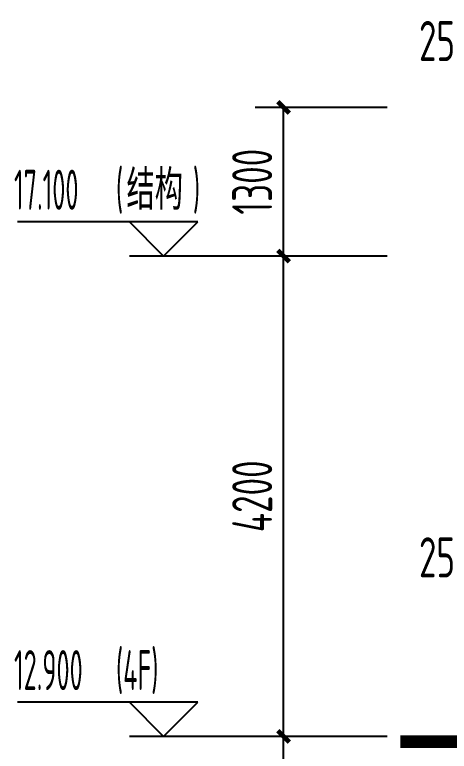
# Model space of a CAD drawing. Extents: x -863035 to 270371, y -8918 to 240488.
# Drawn here: x -229075 to -225272, y 143470 to 149909 of the extents above; entities that cross this region are included whole.
import ezdxf

# ---------------------------------------------------------------- set-up
doc = ezdxf.new("R2010")
doc.units = 0
doc.header["$LTSCALE"] = 1000
doc.header["$MEASUREMENT"] = 0
for name, color, linetype in [('01-标注_尺寸', 124, 'Continuous'), ('01-标注_标高', 200, 'Continuous'), ('02-TEXT_标注', 130, 'Continuous'), ('A-C_玻璃幕墙', 140, 'Continuous'), ('E-立面轮廓', 241, 'Continuous')]:
    doc.layers.add(name, color=color, linetype=linetype)
doc.styles.add('_TCH_DIM', font='ROS1', dxfattribs={"width": 0.75, "bigfont": 'JD'})
doc.styles.add('_TCH_DIM_T3', font='ROS1', dxfattribs={"width": 0.75, "bigfont": 'JD'})
doc.dimstyles.new('_TCH_ARCH&&100', dxfattribs={"dimtxt": 350, "dimasz": 100, "dimexe": 250, "dimexo": 300, "dimgap": 100, "dimtad": 1, "dimdec": 0, "dimzin": 0, "dimdsep": 46, "dimtxsty": '_TCH_DIM_T3', "dimblk": 'ARCHTICK', "dimcen": 0.09, "dimclrt": 7, "dimazin": 2, "dimtfac": 1, "dimtdec": 0, "dimtix": 1, "dimtmove": 2, "dimatfit": 3, "dimfxl": 0, "dimtolj": 1, "dimtzin": 0, "dimarcsym": 0})

# ---------------------------------------------------------------- blocks, each defined once
blk = doc.blocks.new('_ArchTick')
at = {"color": 0, "linetype": 'ByBlock', "const_width": 0.4}
blk.add_lwpolyline([(-0.5, -0.5), (0.5, 0.5)], dxfattribs=at)
blk = doc.blocks.new('*D589')
at = {"layer": '01-标注_尺寸', "color": 0, "lineweight": -2, "transparency": 16777216}
for p, q in [((-225025.4, 149276.8), (-225025.4, 149654.5)), ((-224775.4, 149276.8), (-224775.4, 149654.5)), ((-225025.4, 149404.5), (-224775.4, 149404.5))]:
    blk.add_line(p, q, dxfattribs=at)
at = {"layer": 'Defpoints', "color": 0, "transparency": 16777216}
for p in [(-224775.4, 149404.5), (-225025.4, 148976.8), (-224775.4, 148976.8)]:
    blk.add_point(p, dxfattribs=at)
at = {"layer": '01-标注_尺寸', "color": 0, "lineweight": -2, "transparency": 16777216, "xscale": 100, "yscale": 100, "zscale": 100, "rotation": 180}
blk.add_blockref('_ArchTick', (-225025.4, 149404.5), dxfattribs=at)
at = {"layer": '01-标注_尺寸', "color": 0, "lineweight": -2, "transparency": 16777216, "xscale": 100, "yscale": 100, "zscale": 100}
blk.add_blockref('_ArchTick', (-224775.4, 149404.5), dxfattribs=at)
at = {"layer": '01-标注_尺寸', "color": 7, "transparency": 16777216, "insert": (-225302.6, 149679.5), "char_height": 350, "attachment_point": 5, "style": '_TCH_DIM_T3'}
blk.add_mtext('\\A1;250', dxfattribs=at)
blk = doc.blocks.new('*D607')
at = {"layer": '01-标注_尺寸', "color": 0, "lineweight": -2, "transparency": 16777216}
for p, q in [((-225025.4, 144762.6), (-225025.4, 145140.3)), ((-224775.4, 144762.6), (-224775.4, 145140.3)), ((-225025.4, 144890.3), (-224775.4, 144890.3))]:
    blk.add_line(p, q, dxfattribs=at)
at = {"layer": 'Defpoints', "color": 0, "transparency": 16777216}
for p in [(-224775.4, 144890.3), (-225025.4, 144462.6), (-224775.4, 144462.6)]:
    blk.add_point(p, dxfattribs=at)
at = {"layer": '01-标注_尺寸', "color": 0, "lineweight": -2, "transparency": 16777216, "xscale": 100, "yscale": 100, "zscale": 100, "rotation": 180}
blk.add_blockref('_ArchTick', (-225025.4, 144890.3), dxfattribs=at)
at = {"layer": '01-标注_尺寸', "color": 0, "lineweight": -2, "transparency": 16777216, "xscale": 100, "yscale": 100, "zscale": 100}
blk.add_blockref('_ArchTick', (-224775.4, 144890.3), dxfattribs=at)
at = {"layer": '01-标注_尺寸', "color": 7, "transparency": 16777216, "insert": (-225302.6, 145165.3), "char_height": 350, "attachment_point": 5, "style": '_TCH_DIM_T3'}
blk.add_mtext('\\A1;250', dxfattribs=at)
blk = doc.blocks.new('*D639')
at = {"layer": '01-标注_尺寸', "color": 0, "lineweight": -2, "transparency": 16777216}
for p, q in [((-225815.3, 143599.1), (-226971.8, 143599.1)), ((-226721.8, 143299.1), (-226721.8, 143599.1)), ((-225815.3, 143299.1), (-226971.8, 143299.1))]:
    blk.add_line(p, q, dxfattribs=at)
at = {"layer": 'Defpoints', "color": 0, "transparency": 16777216}
for p in [(-226721.8, 143599.1), (-225515.3, 143599.1), (-225515.3, 143299.1)]:
    blk.add_point(p, dxfattribs=at)
at = {"layer": '01-标注_尺寸', "color": 0, "lineweight": -2, "transparency": 16777216, "xscale": 100, "yscale": 100, "zscale": 100}
for p, rotation in [((-226721.8, 143599.1), 90), ((-226721.8, 143299.1), 270)]:
    blk.add_blockref('_ArchTick', p, dxfattribs=dict(at, rotation=rotation))
at = {"layer": '01-标注_尺寸', "color": 7, "transparency": 16777216, "insert": (-226996.8, 143021.9), "char_height": 350, "attachment_point": 5, "rotation": 90, "style": '_TCH_DIM_T3'}
blk.add_mtext('\\A1;300', dxfattribs=at)
blk = doc.blocks.new('*D640')
at = {"layer": '01-标注_尺寸', "color": 0, "lineweight": -2, "transparency": 16777216}
for p, q in [((-225815.3, 147799.1), (-226971.8, 147799.1)), ((-226721.8, 143599.1), (-226721.8, 147799.1)), ((-225815.3, 143599.1), (-226971.8, 143599.1))]:
    blk.add_line(p, q, dxfattribs=at)
at = {"layer": 'Defpoints', "color": 0, "transparency": 16777216}
for p in [(-226721.8, 147799.1), (-225515.3, 147799.1), (-225515.3, 143599.1)]:
    blk.add_point(p, dxfattribs=at)
at = {"layer": '01-标注_尺寸', "color": 0, "lineweight": -2, "transparency": 16777216, "xscale": 100, "yscale": 100, "zscale": 100}
for p, rotation in [((-226721.8, 147799.1), 90), ((-226721.8, 143599.1), 270)]:
    blk.add_blockref('_ArchTick', p, dxfattribs=dict(at, rotation=rotation))
at = {"layer": '01-标注_尺寸', "color": 7, "transparency": 16777216, "insert": (-226996.8, 145699.1), "char_height": 350, "attachment_point": 5, "rotation": 90, "style": '_TCH_DIM_T3'}
blk.add_mtext('\\A1;4200', dxfattribs=at)
blk = doc.blocks.new('*D641')
at = {"layer": '01-标注_尺寸', "color": 0, "lineweight": -2, "transparency": 16777216}
for p, q in [((-225815.3, 149099.1), (-226971.8, 149099.1)), ((-226721.8, 147799.1), (-226721.8, 149099.1)), ((-225815.3, 147799.1), (-226971.8, 147799.1))]:
    blk.add_line(p, q, dxfattribs=at)
at = {"layer": 'Defpoints', "color": 0, "transparency": 16777216}
for p in [(-226721.8, 149099.1), (-225515.3, 149099.1), (-225515.3, 147799.1)]:
    blk.add_point(p, dxfattribs=at)
at = {"layer": '01-标注_尺寸', "color": 0, "lineweight": -2, "transparency": 16777216, "xscale": 100, "yscale": 100, "zscale": 100}
for p, rotation in [((-226721.8, 149099.1), 90), ((-226721.8, 147799.1), 270)]:
    blk.add_blockref('_ArchTick', p, dxfattribs=dict(at, rotation=rotation))
at = {"layer": '01-标注_尺寸', "color": 7, "transparency": 16777216, "insert": (-226996.8, 148449.1), "char_height": 350, "attachment_point": 5, "rotation": 90, "style": '_TCH_DIM_T3'}
blk.add_mtext('\\A1;1300', dxfattribs=at)

msp = doc.modelspace()

# ---------------------------------------------------------------- linework, layer by layer
at = {"layer": '01-标注_标高'}
for p, q in [((-227471.8, 148099.1), (-229051.3, 148099.1)), ((-227771.8, 147799.1), (-228071.8, 148099.1)), ((-227771.8, 147799.1), (-227471.8, 148099.1)), ((-226971.8, 147799.1), (-228071.8, 147799.1)), ((-227471.8, 143899.1), (-229051.3, 143899.1)), ((-227771.8, 143599.1), (-228071.8, 143899.1)), ((-227771.8, 143599.1), (-227471.8, 143899.1)), ((-226971.8, 143599.1), (-228071.8, 143599.1))]:
    msp.add_line(p, q, dxfattribs=at)
at = {"layer": 'A-C_玻璃幕墙'}
msp.add_lwpolyline([(-220190.1, 143599.1), (-225699, 143599.1)], dxfattribs=at)
at = {"layer": 'E-立面轮廓', "const_width": 100}
msp.add_lwpolyline([(-225699, 143549.1), (-220190.1, 143549.1)], dxfattribs=at)

# ---------------------------------------------------------------- texts
at = {"layer": '02-TEXT_标注', "style": '_TCH_DIM'}
for s, height, width, p in [('(', 350, 0.5625, (-228189, 148204.1)), ('结构', 347.29, 0.75, (-228097.1, 148204.1)), (')', 350, 0.5625, (-227515.2, 148204.1)), ('17.100', 350, 0.5625, (-229081.3, 148204.1)), ('(4F)', 350, 0.5625, (-228189, 144004.1)), ('12.900', 350, 0.5625, (-229081.3, 144004.1))]:
    msp.add_text(s, height=height, dxfattribs=dict(at, width=width)).set_placement(p)

# ---------------------------------------------------------------- dimensions: what is measured, and where the dimension line sits
at = {"layer": '01-标注_尺寸'}
for base, p1, p2, angle, picture, middle in [((-224775.4, 149404.5), (-225025.4, 148976.8), (-224775.4, 148976.8), 0, '*D589', (-225302.6, 149679.5)), ((-224775.4, 144890.3), (-225025.4, 144462.6), (-224775.4, 144462.6), 0, '*D607', (-225302.6, 145165.3)), ((-226721.8, 143599.1), (-225515.3, 143299.1), (-225515.3, 143599.1), 90, '*D639', (-226996.8, 143021.9))]:
    dim = msp.add_linear_dim(base=base, p1=p1, p2=p2, angle=angle, dimstyle='_TCH_ARCH&&100', dxfattribs=at)
    dim.commit()
    dim.dimension.update_dxf_attribs({"geometry": picture, "text_midpoint": middle, "dimtype": 161})
for p1, p2, picture, middle in [((-225515.3, 147799.1), (-225515.3, 149099.1), '*D641', (-226996.8, 148449.1)), ((-225515.3, 143599.1), (-225515.3, 147799.1), '*D640', (-226996.8, 145699.1))]:
    dim = msp.add_aligned_dim(p1=p1, p2=p2, distance=1206.6, dimstyle='_TCH_ARCH&&100', dxfattribs=at)
    dim.commit()
    dim.dimension.update_dxf_attribs({"geometry": picture, "text_midpoint": middle})

doc.saveas('drawing.dxf')
